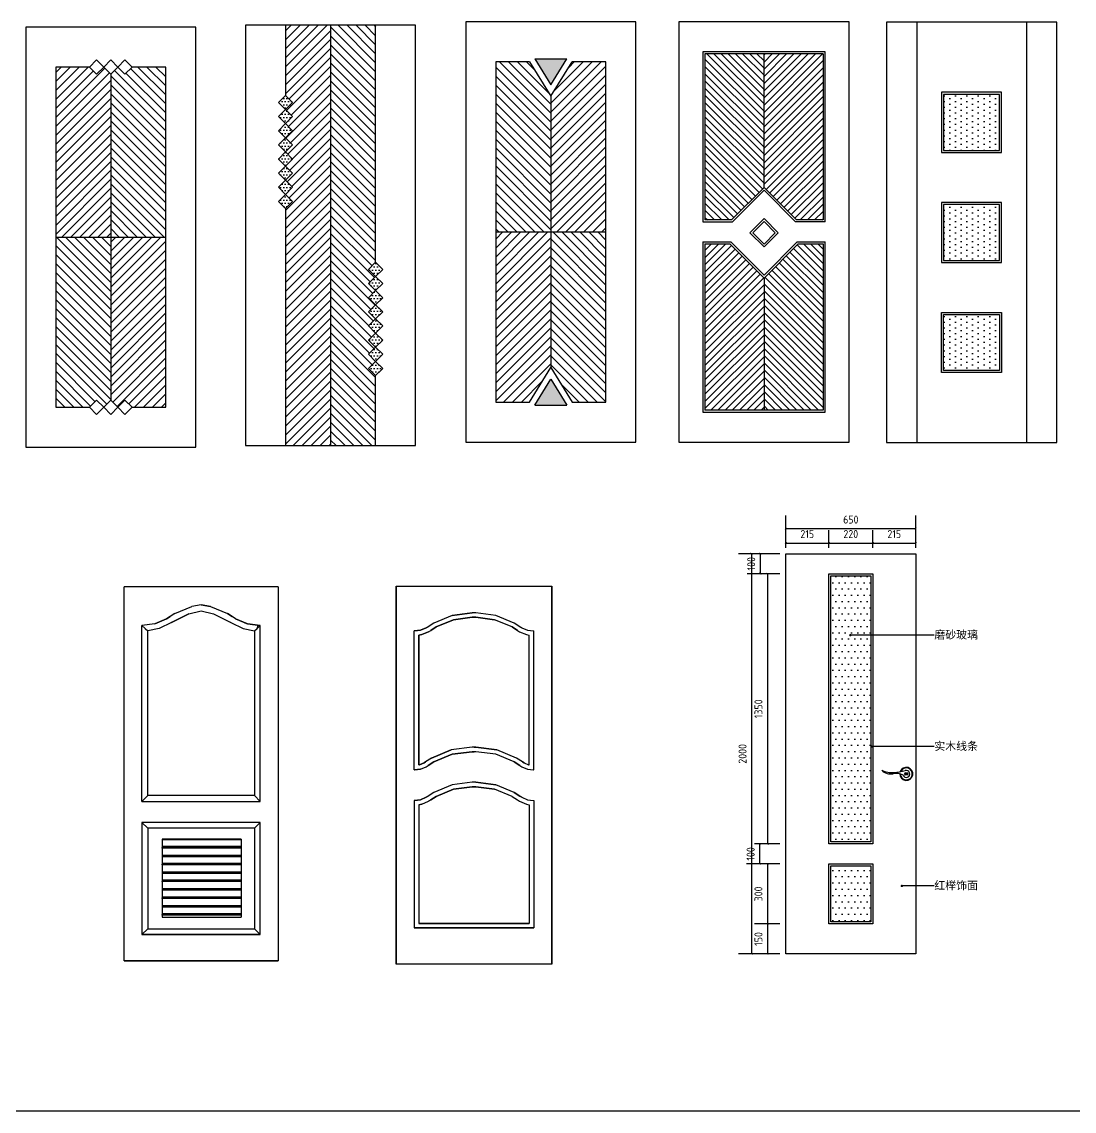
# Model space of a CAD drawing. Extents: x -42728 to 99010, y -18674 to 47645.
# Drawn here: x 12513 to 17772, y -5087 to 356 of the extents above; entities that cross this region are included whole.
import ezdxf

# ---------------------------------------------------------------- set-up
doc = ezdxf.new("R2010")
doc.units = 0
doc.header["$LTSCALE"] = 100
doc.header["$MEASUREMENT"] = 0
doc.layers.get('0').update_dxf_attribs({"linetype": 'CONTINUOUS'})
doc.layers.get('DEFPOINTS').update_dxf_attribs({"linetype": 'CONTINUOUS'})
for name, color, linetype in [('00-ELE', 2, 'CONTINUOUS'), ('2D', 7, 'CONTINUOUS'), ('CUANG', 4, 'CONTINUOUS'), ('DIMIAN', 8, 'CONTINUOUS'), ('JIAJU', 7, 'CONTINUOUS'), ('家具', 223, 'CONTINUOUS'), ('标注', 252, 'CONTINUOUS')]:
    doc.layers.add(name, color=color, linetype=linetype)
doc.styles.get("Standard").update_dxf_attribs({"font": 'ISOCP'})
doc.styles.add('仿宋', font='')
doc.styles.get('仿宋').set_extended_font_data('FangSong_GB2312')
doc.dimstyles.new('20', dxfattribs={"dimtxt": 40, "dimasz": 10, "dimexe": 65, "dimexo": 30, "dimgap": 25, "dimtad": 1, "dimdec": 0, "dimdsep": 46, "dimtxsty": 'Standard', "dimblk1": 'ARCHTICK', "dimblk2": 'ARCHTICK', "dimsah": 1, "dimcen": 0.09, "dimclrd": 256, "dimclre": 256, "dimclrt": 256, "dimadec": 0, "dimazin": 0, "dimtfac": 1, "dimtdec": 0, "dimtofl": 0, "dimtmove": 0, "dimatfit": 3, "dimldrblk": 'ARCHTICK', "dimfxl": 1, "dimtolj": 1, "dimarcsym": 0})
pattern_1 = [(90, (-867389.437, -898639.87), (-28.575, 14.2875), [0, -28.575])]
pattern_2 = [(0, (-864113.544, -898647.1), (7.9375, 15.875), [0, -15.875])]
pattern_3 = [(135, (-863032.43, -898647.1), (-22.4506403, -22.4506403), [])]
pattern_4 = [(0, (-16622.105, 48928.493), (15.625, 31.25), [0, -31.25])]

# ---------------------------------------------------------------- blocks, each defined once
blk = doc.blocks.new('M-11')
at = {"layer": 'DIMIAN'}
h = blk.add_hatch(dxfattribs=at)
h.set_pattern_fill('DOTS,_O', color=256, scale=18, angle=90)
h.set_pattern_definition(pattern_1)
h.paths.add_polyline_path([(563.8, 1740), (283.8, 1740), (283.8, 1460), (563.8, 1460)])
h = blk.add_hatch(dxfattribs=at)
h.set_pattern_fill('DOTS,_O', color=256, scale=18, angle=90)
h.set_pattern_definition(pattern_1)
h.paths.add_polyline_path([(283.8, 1190), (283.8, 910), (563.8, 910), (563.8, 1190)])
h = blk.add_hatch(dxfattribs=at)
h.set_pattern_fill('DOTS,_O', color=256, scale=18, angle=90)
h.set_pattern_definition([(270, (-867389.437, 900739.87), (-28.575, -14.2875), [0, -28.575])])
h.paths.add_polyline_path([(563.8, 640), (283.8, 640), (283.8, 360), (563.8, 360)])
at = {"layer": 'JIAJU'}
for p, q in [((850, 2100), (0, 2100)), ((0, 2100), (0, 0)), ((150, 2100), (150, 0)), ((700, 0), (700, 2100)), ((850, 0), (850, 2100)), ((0, 0), (850, 0))]:
    blk.add_line(p, q, dxfattribs=at)
for points in [[(273.8, 1450), (573.8, 1450), (573.8, 1750), (273.8, 1750)], [(283.8, 1460), (563.8, 1460), (563.8, 1740), (283.8, 1740)], [(273.8, 900), (573.8, 900), (573.8, 1200), (273.8, 1200)], [(283.8, 910), (563.8, 910), (563.8, 1190), (283.8, 1190)], [(273.8, 650), (573.8, 650), (573.8, 350), (273.8, 350)], [(283.8, 640), (563.8, 640), (563.8, 360), (283.8, 360)]]:
    blk.add_lwpolyline(points, close=True, dxfattribs=at)
blk = doc.blocks.new('M-8')
at = {"layer": 'DIMIAN'}
h = blk.add_hatch(dxfattribs=at)
h.set_pattern_fill('ANSI31,_O', color=256, scale=10)
h.set_pattern_definition([(45, (-864113.544, -898647.1), (-22.4506403, 22.4506403), [])])
h.paths.add_polyline_path([(425, 2100), (200, 2100), (200, 1750), (235.4, 1714.6), (200, 1679.3), (235.4, 1643.9), (200, 1608.6), (235.4, 1573.2), (200, 1537.9), (235.4, 1502.5), (200, 1467.2), (235.4, 1431.8), (200, 1396.4), (235.4, 1361.1), (200, 1325.7), (235.4, 1290.4), (200, 1255), (235.4, 1219.7), (200, 1184.3), (200, 0), (425, 0)])
h = blk.add_hatch(dxfattribs=at)
h.set_pattern_fill('ANSI31,_O', color=256, scale=10, angle=90)
h.set_pattern_definition([(135, (-864113.544, -898647.1), (-22.4506403, -22.4506403), [])])
h.paths.add_polyline_path([(425, 0), (650, 0), (650, 350), (614.6, 385.4), (650, 420.7), (614.6, 456.1), (650, 491.4), (614.6, 526.8), (650, 562.1), (614.6, 597.5), (650, 632.8), (614.6, 668.2), (650, 703.6), (614.6, 738.9), (650, 774.3), (614.6, 809.6), (650, 845), (614.6, 880.3), (650, 915.7), (650, 2100), (425, 2100)])
h = blk.add_hatch(dxfattribs=at)
h.set_pattern_fill('DOTS,_O', color=256, scale=10)
h.set_pattern_definition(pattern_2)
h.paths.add_polyline_path([(164.6, 1714.6), (200, 1679.3), (235.4, 1714.6), (200, 1750)])
h.paths.add_polyline_path([(164.6, 1643.9), (200, 1608.6), (235.4, 1643.9), (200, 1679.3)])
h.paths.add_polyline_path([(164.6, 1573.2), (200, 1537.9), (235.4, 1573.2), (200, 1608.6)])
h.paths.add_polyline_path([(164.6, 1502.5), (200, 1467.2), (235.4, 1502.5), (200, 1537.9)])
h.paths.add_polyline_path([(200, 1396.4), (235.4, 1431.8), (200, 1467.2), (164.6, 1431.8)])
h.paths.add_polyline_path([(200, 1396.4), (164.6, 1361.1), (200, 1325.7), (235.4, 1361.1)])
h.paths.add_polyline_path([(200, 1325.7), (164.6, 1290.4), (200, 1255), (235.4, 1290.4)])
h.paths.add_polyline_path([(200, 1255), (164.6, 1219.7), (200, 1184.3), (235.4, 1219.7)])
h = blk.add_hatch(dxfattribs=at)
h.set_pattern_fill('DOTS,_O', color=256, scale=10)
h.set_pattern_definition(pattern_2)
h.paths.add_polyline_path([(650, 915.7), (614.6, 880.3), (650, 845), (685.4, 880.3)])
h.paths.add_polyline_path([(650, 845), (614.6, 809.6), (650, 774.3), (685.4, 809.6)])
h.paths.add_polyline_path([(650, 774.3), (614.6, 738.9), (650, 703.6), (685.4, 738.9)])
h.paths.add_polyline_path([(685.4, 668.2), (650, 703.6), (614.6, 668.2), (650, 632.8)])
h.paths.add_polyline_path([(650, 632.8), (614.6, 597.5), (650, 562.1), (685.4, 597.5)])
h.paths.add_polyline_path([(614.6, 526.8), (650, 491.4), (685.4, 526.8), (650, 562.1)])
h.paths.add_polyline_path([(650, 420.7), (685.4, 456.1), (650, 491.4), (614.6, 456.1)])
h.paths.add_polyline_path([(650, 350), (685.4, 385.4), (650, 420.7), (614.6, 385.4)])
blk.add_line((425, 2100), (425, 0), dxfattribs=at)
for points in [[(200, 1679.3), (235.4, 1714.6), (200, 1750), (164.6, 1714.6)], [(200, 1608.6), (235.4, 1643.9), (200, 1679.3), (164.6, 1643.9)], [(200, 1537.9), (235.4, 1573.2), (200, 1608.6), (164.6, 1573.2)], [(200, 1467.2), (235.4, 1502.5), (200, 1537.9), (164.6, 1502.5)], [(200, 1396.4), (235.4, 1431.8), (200, 1467.2), (164.6, 1431.8)], [(200, 1325.7), (235.4, 1361.1), (200, 1396.4), (164.6, 1361.1)], [(200, 1255), (235.4, 1290.4), (200, 1325.7), (164.6, 1290.4)], [(200, 1184.3), (235.4, 1219.7), (200, 1255), (164.6, 1219.7)], [(650, 845), (685.4, 880.3), (650, 915.7), (614.6, 880.3)], [(650, 774.3), (685.4, 809.6), (650, 845), (614.6, 809.6)], [(650, 703.6), (685.4, 738.9), (650, 774.3), (614.6, 738.9)], [(650, 632.8), (685.4, 668.2), (650, 703.6), (614.6, 668.2)], [(650, 562.1), (685.4, 597.5), (650, 632.8), (614.6, 597.5)], [(650, 491.4), (685.4, 526.8), (650, 562.1), (614.6, 526.8)], [(650, 420.7), (685.4, 456.1), (650, 491.4), (614.6, 456.1)], [(650, 350), (685.4, 385.4), (650, 420.7), (614.6, 385.4)]]:
    blk.add_lwpolyline(points, close=True, dxfattribs=at)
at = {"layer": 'JIAJU'}
for p, q in [((0, 2100), (0, 0)), ((850, 2100), (0, 2100)), ((200, 2100), (200, 1750)), ((650, 915.7), (650, 2100)), ((850, 0), (850, 2100)), ((200, 1184.3), (200, 0)), ((650, 0), (650, 350)), ((0, 0), (850, 0))]:
    blk.add_line(p, q, dxfattribs=at)
blk = doc.blocks.new('M-9')
at = {"layer": 'DIMIAN'}
h = blk.add_hatch(dxfattribs=at)
h.set_pattern_fill('ANSI31,_O', color=256, scale=10)
h.set_pattern_definition([(45, (-865158.016, -898639.87), (-22.4506403, 22.4506403), [])])
h.paths.add_polyline_path([(700, 1900), (531.1, 1900), (425, 1727.9), (425, 1050), (700, 1050)])
h.paths.add_polyline_path([(150, 200), (318.9, 200), (425, 372.1), (425, 1050), (150, 1050)])
h = blk.add_hatch(dxfattribs=at)
h.set_pattern_fill('ANSI31,_O', color=256, scale=10, angle=90)
h.set_pattern_definition([(135, (-865158.016, -898639.87), (-22.4506403, -22.4506403), [])])
h.paths.add_polyline_path([(150, 1050), (425, 1050), (425, 1727.9), (318.9, 1900), (150, 1900)])
h.paths.add_polyline_path([(425, 372.1), (531.1, 200), (700, 200), (700, 1050), (425, 1050)])
at = {"layer": 'JIAJU'}
h = blk.add_hatch(dxfattribs=at)
h.set_pattern_fill('DOTS,_O', color=256, scale=8)
h.set_pattern_definition([(0, (-865158.016, -898639.87), (6.35, 12.7), [0, -12.7])])
h.paths.add_polyline_path([(344.5, 1915.7), (425, 1785), (505.5, 1915.7)])
h.paths.add_polyline_path([(505.5, 184.3), (425, 315), (344.5, 184.3)])
at = {"layer": 'DIMIAN'}
for p, q in [((425, 1727.9), (425, 372.1)), ((150, 1050), (700, 1050))]:
    blk.add_line(p, q, dxfattribs=at)
at = {"layer": 'JIAJU'}
for p, q in [((0, 2100), (0, 0)), ((850, 2100), (0, 2100)), ((850, 0), (850, 2100)), ((344.5, 1915.7), (425, 1785)), ((344.5, 1915.7), (505.5, 1915.7)), ((425, 1785), (505.5, 1915.7)), ((318.9, 1900), (150, 1900)), ((150, 1900), (150, 200)), ((318.9, 1900), (425, 1727.9)), ((425, 1727.9), (531.1, 1900)), ((700, 1900), (531.1, 1900)), ((700, 200), (700, 1900)), ((318.9, 200), (425, 372.1)), ((425, 372.1), (531.1, 200)), ((344.5, 184.3), (425, 315)), ((425, 315), (505.5, 184.3)), ((150, 200), (318.9, 200)), ((344.5, 184.3), (505.5, 184.3)), ((531.1, 200), (700, 200)), ((0, 0), (850, 0))]:
    blk.add_line(p, q, dxfattribs=at)
blk = doc.blocks.new('M-7')
at = {"layer": 'DIMIAN'}
h = blk.add_hatch(dxfattribs=at)
h.set_pattern_fill('ANSI31,_O', color=256, scale=10)
h.set_pattern_definition([(45, (-863032.43, -898647.1), (-22.4506403, 22.4506403), [])])
h.paths.add_polyline_path([(150, 1050), (425, 1050), (425, 1864.6), (389.6, 1900), (354.3, 1864.6), (318.9, 1900), (150, 1900)])
h.paths.add_polyline_path([(700, 1050), (425, 1050), (425, 235.4), (460.4, 200), (495.7, 235.4), (531.1, 200), (700, 200)])
h = blk.add_hatch(dxfattribs=at)
h.set_pattern_fill('ANSI31,_O', color=256, scale=10, angle=90)
h.set_pattern_definition(pattern_3)
h.paths.add_polyline_path([(425, 1050), (700, 1050), (700, 1900), (531.1, 1900), (495.7, 1864.6), (460.4, 1900), (425, 1864.6)])
h = blk.add_hatch(dxfattribs=at)
h.set_pattern_fill('ANSI31,_O', color=256, scale=10, angle=90)
h.set_pattern_definition(pattern_3)
h.paths.add_polyline_path([(425, 1050), (150, 1050), (150, 200), (318.9, 200), (354.3, 235.4), (389.6, 200), (425, 235.4)])
for p, q in [((425, 1864.6), (425, 235.4)), ((150, 1050), (700, 1050))]:
    blk.add_line(p, q, dxfattribs=at)
at = {"layer": 'JIAJU'}
for p, q in [((0, 2100), (0, 0)), ((850, 2100), (0, 2100)), ((850, 0), (850, 2100)), ((150, 1900), (150, 200)), ((318.9, 1900), (150, 1900)), ((700, 1900), (531.1, 1900)), ((700, 200), (700, 1900)), ((150, 200), (318.9, 200)), ((531.1, 200), (700, 200)), ((0, 0), (850, 0))]:
    blk.add_line(p, q, dxfattribs=at)
for points in [[(354.3, 1864.6), (389.6, 1900), (354.3, 1935.4), (318.9, 1900)], [(425, 1864.6), (460.4, 1900), (425, 1935.4), (389.6, 1900)], [(495.7, 1864.6), (531.1, 1900), (495.7, 1935.4), (460.4, 1900)], [(354.3, 164.6), (389.6, 200), (354.3, 235.4), (318.9, 200)], [(425, 164.6), (460.4, 200), (425, 235.4), (389.6, 200)], [(495.7, 164.6), (531.1, 200), (495.7, 235.4), (460.4, 200)]]:
    blk.add_lwpolyline(points, close=True, dxfattribs=at)
blk = doc.blocks.new('M-10')
at = {"layer": 'DIMIAN'}
h = blk.add_hatch(dxfattribs=at)
h.set_pattern_fill('ANSI31,_O', color=256, scale=8, angle=90)
h.set_pattern_definition([(135, (-866265.077, -898639.87), (-17.96051224, -17.96051224), [])])
h.paths.add_polyline_path([(130, 1110), (262.7, 1110), (425, 1272.3), (425, 1940), (130, 1940)])
h.paths.add_polyline_path([(425, 819.8), (425, 160), (720, 160), (720, 990), (595.2, 990)])
h = blk.add_hatch(dxfattribs=at)
h.set_pattern_fill('ANSI31,_O', color=256, scale=8)
h.set_pattern_definition([(45, (-866265.077, -898639.87), (-17.96051224, 17.96051224), [])])
h.paths.add_polyline_path([(425, 1272.3), (587.3, 1110), (720, 1110), (720, 1940), (425, 1940)])
h.paths.add_polyline_path([(130, 160), (425, 160), (425, 819.8), (254.8, 990), (130, 990)])
at = {"layer": 'CUANG'}
for p, q in [((720, 1940), (130, 1940)), ((130, 1940), (130, 1110)), ((720, 1940), (720, 1110)), ((425, 1272.3), (262.7, 1110)), ((587.3, 1110), (425, 1272.3)), ((262.7, 1110), (130, 1110)), ((720, 1110), (587.3, 1110)), ((130, 990), (130, 160))]:
    blk.add_line(p, q, dxfattribs=at)
for points in [[(481.6, 1046.1), (425, 1102.6), (368.4, 1046.1)], [(368.4, 1046.1), (425, 989.5), (481.6, 1046.1)], [(130, 990), (254.8, 990), (425, 819.8), (595.2, 990), (720, 990), (720, 160), (130, 160)]]:
    blk.add_lwpolyline(points, dxfattribs=at)
at = {"layer": 'DIMIAN'}
for p, q in [((425, 1272.3), (425, 1940)), ((425, 819.8), (425, 160))]:
    blk.add_line(p, q, dxfattribs=at)
at = {"layer": 'JIAJU'}
for p, q in [((850, 2100), (0, 2100)), ((0, 2100), (0, 0)), ((850, 0), (850, 2100)), ((120, 1950), (120, 1100)), ((730, 1950), (120, 1950)), ((730, 1100), (730, 1950)), ((425, 1258.2), (266.8, 1100)), ((583.2, 1100), (425, 1258.2)), ((120, 1100), (266.8, 1100)), ((730, 1100), (583.2, 1100)), ((120, 1000), (120, 150)), ((120, 1000), (258.9, 1000)), ((591.1, 1000), (730, 1000)), ((730, 150), (730, 1000)), ((120, 150), (730, 150)), ((0, 0), (850, 0))]:
    blk.add_line(p, q, dxfattribs=at)
for points in [[(495.7, 1046.1), (425, 1116.8), (354.3, 1046.1)], [(354.3, 1046.1), (425, 975.3), (495.7, 1046.1)], [(258.9, 1000), (425, 833.9), (591.1, 1000)]]:
    blk.add_lwpolyline(points, dxfattribs=at)
blk = doc.blocks.new('A$C5E73020F')
at = {"layer": 'DIMIAN'}
for name, p in [('M-10', (9894.3, 26.1)), ('M-11', (10932.2, 23.6)), ('M-7', (6630.3, 0)), ('M-8', (7728.7, 8.6))]:
    blk.add_blockref(name, p, dxfattribs=at)
at = {"layer": 'JIAJU'}
blk.add_blockref('M-9', (8829.3, 26), dxfattribs=at)
blk = doc.blocks.new('A$C02D24374')
at = {"layer": '2D'}
for p, q in [((0, 0), (0, 20.984)), ((0, 20.984), (0, 0)), ((0, 20.984), (8.638, 20.984)), ((0, 20.984), (8.638, 20.984)), ((8.638, 20.984), (8.638, 0)), ((8.638, 0), (8.638, 20.984)), ((3.111, 19.371), (2.083, 18.944)), ((3.111, 19.371), (2.083, 18.944)), ((4.218, 19.517), (3.111, 19.371)), ((3.111, 19.371), (4.218, 19.517)), ((4.319, 19.514), (4.218, 19.517)), ((4.319, 19.514), (4.218, 19.517)), ((4.416, 19.517), (4.319, 19.514)), ((4.416, 19.517), (4.319, 19.514)), ((5.524, 19.371), (4.416, 19.517)), ((5.524, 19.371), (4.416, 19.517)), ((6.554, 18.944), (5.524, 19.371)), ((6.554, 18.944), (5.524, 19.371)), ((2.083, 18.944), (1.766, 18.742)), ((2.083, 18.944), (1.766, 18.742)), ((3.178, 19.127), (2.208, 18.727)), ((2.208, 18.727), (3.178, 19.127)), ((4.218, 19.264), (3.178, 19.127)), ((3.178, 19.127), (4.218, 19.264)), ((4.319, 19.264), (4.218, 19.264)), ((4.218, 19.264), (4.319, 19.264)), ((4.416, 19.264), (4.319, 19.264)), ((4.319, 19.264), (4.416, 19.264)), ((5.46, 19.127), (4.416, 19.264)), ((4.416, 19.264), (5.46, 19.127)), ((6.429, 18.727), (5.46, 19.127)), ((6.429, 18.727), (5.46, 19.127)), ((6.869, 18.742), (6.554, 18.944)), ((6.869, 18.742), (6.554, 18.944)), ((1, 10.788), (1, 18.504)), ((1, 10.788), (1, 18.504)), ((1, 18.504), (1.007, 18.504)), ((1.007, 18.504), (1, 18.504)), ((1.007, 18.504), (1, 18.504)), ((1.007, 18.504), (1.351, 18.55)), ((1.351, 18.55), (1.007, 18.504)), ((1.415, 18.306), (1.254, 18.273)), ((1.254, 18.273), (1.415, 18.306)), ((1.254, 11.068), (1.254, 18.273)), ((1.254, 18.273), (1.254, 11.068)), ((1.351, 18.55), (1.668, 18.681)), ((1.668, 18.681), (1.351, 18.55)), ((1.415, 18.306), (1.796, 18.462)), ((1.796, 18.462), (1.415, 18.306)), ((1.668, 18.681), (1.766, 18.742)), ((1.766, 18.742), (1.668, 18.681)), ((1.796, 18.462), (1.912, 18.538)), ((1.796, 18.462), (1.912, 18.538)), ((2.208, 18.727), (1.912, 18.538)), ((1.912, 18.538), (2.208, 18.727)), ((6.725, 18.538), (6.429, 18.727)), ((6.429, 18.727), (6.725, 18.538)), ((6.725, 18.538), (6.841, 18.462)), ((6.725, 18.538), (6.841, 18.462)), ((6.841, 18.462), (7.222, 18.306)), ((6.841, 18.462), (7.222, 18.306)), ((6.869, 18.742), (6.966, 18.681)), ((6.966, 18.681), (6.869, 18.742)), ((6.966, 18.681), (7.286, 18.55)), ((6.966, 18.681), (7.286, 18.55)), ((7.222, 18.306), (7.381, 18.273)), ((7.222, 18.306), (7.381, 18.273)), ((7.286, 18.55), (7.628, 18.504)), ((7.286, 18.55), (7.628, 18.504)), ((7.381, 11.068), (7.381, 18.273)), ((7.381, 11.068), (7.381, 18.273)), ((7.628, 18.504), (7.634, 18.504)), ((7.628, 18.504), (7.634, 18.504)), ((7.634, 10.788), (7.634, 18.504)), ((7.634, 10.788), (7.634, 18.504)), ((3.047, 11.898), (1.955, 11.447)), ((1.955, 11.447), (3.047, 11.898)), ((3.111, 11.657), (2.083, 11.23)), ((2.083, 11.23), (3.111, 11.657)), ((4.218, 12.054), (3.047, 11.898)), ((4.218, 12.054), (3.047, 11.898)), ((4.218, 11.8), (3.111, 11.657)), ((3.111, 11.657), (4.218, 11.8)), ((4.319, 12.054), (4.218, 12.054)), ((4.319, 12.054), (4.218, 12.054)), ((4.319, 11.8), (4.218, 11.8)), ((4.218, 11.8), (4.319, 11.8)), ((4.416, 12.054), (4.319, 12.054)), ((4.319, 12.054), (4.416, 12.054)), ((4.416, 11.8), (4.319, 11.8)), ((4.416, 11.8), (4.319, 11.8)), ((5.588, 11.898), (4.416, 12.054)), ((4.416, 12.054), (5.588, 11.898)), ((5.524, 11.657), (4.416, 11.8)), ((5.524, 11.657), (4.416, 11.8)), ((6.554, 11.23), (5.524, 11.657)), ((6.554, 11.23), (5.524, 11.657)), ((6.68, 11.447), (5.588, 11.898)), ((6.68, 11.447), (5.588, 11.898)), ((1.254, 11.068), (1.284, 11.078)), ((1.284, 11.078), (1.254, 11.068)), ((1.284, 11.078), (1.543, 11.184)), ((1.543, 11.184), (1.284, 11.078)), ((1.351, 10.834), (1.668, 10.968)), ((1.351, 10.834), (1.668, 10.968)), ((1.543, 11.184), (1.623, 11.236)), ((1.623, 11.236), (1.543, 11.184)), ((1.955, 11.447), (1.623, 11.236)), ((1.955, 11.447), (1.623, 11.236)), ((1.668, 10.968), (1.766, 11.029)), ((1.668, 10.968), (1.766, 11.029)), ((2.083, 11.23), (1.766, 11.029)), ((1.766, 11.029), (2.083, 11.23)), ((6.869, 11.029), (6.554, 11.23)), ((6.554, 11.23), (6.869, 11.029)), ((7.015, 11.236), (6.68, 11.447)), ((7.015, 11.236), (6.68, 11.447)), ((6.869, 11.029), (6.966, 10.968)), ((6.869, 11.029), (6.966, 10.968)), ((6.966, 10.968), (7.286, 10.834)), ((6.966, 10.968), (7.286, 10.834)), ((7.015, 11.236), (7.094, 11.184)), ((7.094, 11.184), (7.015, 11.236)), ((7.094, 11.184), (7.351, 11.078)), ((7.094, 11.184), (7.351, 11.078)), ((7.351, 11.078), (7.381, 11.068)), ((7.381, 11.068), (7.351, 11.078)), ((1, 10.788), (1.007, 10.788)), ((1.007, 10.788), (1, 10.788)), ((1, 10.788), (1.007, 10.788)), ((1.007, 10.788), (1.351, 10.834)), ((1.351, 10.834), (1.007, 10.788)), ((7.286, 10.834), (7.628, 10.788)), ((7.286, 10.834), (7.628, 10.788)), ((7.628, 10.788), (7.634, 10.788)), ((7.628, 10.788), (7.634, 10.788)), ((3.111, 9.958), (2.083, 9.534)), ((3.111, 9.958), (2.083, 9.534)), ((3.178, 9.717), (2.208, 9.315)), ((2.208, 9.315), (3.178, 9.717)), ((4.218, 10.105), (3.111, 9.958)), ((4.218, 10.105), (3.111, 9.958)), ((4.218, 9.855), (3.178, 9.717)), ((3.178, 9.717), (4.218, 9.855)), ((4.319, 10.105), (4.218, 10.105)), ((4.319, 10.105), (4.218, 10.105)), ((4.319, 9.851), (4.218, 9.855)), ((4.218, 9.855), (4.319, 9.851)), ((4.416, 10.105), (4.319, 10.105)), ((4.416, 10.105), (4.319, 10.105)), ((4.416, 9.855), (4.319, 9.851)), ((4.319, 9.851), (4.416, 9.855)), ((5.524, 9.958), (4.416, 10.105)), ((4.416, 10.105), (5.524, 9.958)), ((5.46, 9.717), (4.416, 9.855)), ((4.416, 9.855), (5.46, 9.717)), ((6.429, 9.315), (5.46, 9.717)), ((6.429, 9.315), (5.46, 9.717)), ((6.554, 9.534), (5.524, 9.958)), ((6.554, 9.534), (5.524, 9.958)), ((1, 9.092), (1, 2.016)), ((1, 9.092), (1, 2.016)), ((1, 9.092), (1.007, 9.092)), ((1.007, 9.092), (1, 9.092)), ((1.007, 9.092), (1, 9.092)), ((1.007, 9.092), (1.351, 9.138)), ((1.351, 9.138), (1.007, 9.092)), ((1.351, 9.138), (1.668, 9.269)), ((1.668, 9.269), (1.351, 9.138)), ((1.668, 9.269), (1.766, 9.333)), ((1.766, 9.333), (1.668, 9.269)), ((2.083, 9.534), (1.766, 9.333)), ((2.083, 9.534), (1.766, 9.333)), ((1.796, 9.052), (1.912, 9.126)), ((1.912, 9.126), (1.796, 9.052)), ((2.208, 9.315), (1.912, 9.126)), ((1.912, 9.126), (2.208, 9.315)), ((6.429, 9.315), (6.725, 9.126)), ((6.429, 9.315), (6.725, 9.126)), ((6.554, 9.534), (6.869, 9.333)), ((6.869, 9.333), (6.554, 9.534)), ((6.725, 9.126), (6.841, 9.052)), ((6.725, 9.126), (6.841, 9.052)), ((6.869, 9.333), (6.966, 9.269)), ((6.966, 9.269), (6.869, 9.333)), ((6.966, 9.269), (7.286, 9.138)), ((6.966, 9.269), (7.286, 9.138)), ((7.286, 9.138), (7.628, 9.092)), ((7.286, 9.138), (7.628, 9.092)), ((7.628, 9.092), (7.634, 9.092)), ((7.628, 9.092), (7.634, 9.092)), ((7.634, 9.092), (7.634, 2.016)), ((7.634, 9.092), (7.634, 2.016)), ((1.415, 8.894), (1.254, 8.86)), ((1.254, 8.86), (1.415, 8.894)), ((1.254, 8.86), (1.254, 2.269)), ((1.254, 8.86), (1.254, 2.269)), ((1.415, 8.894), (1.796, 9.052)), ((1.415, 8.894), (1.796, 9.052)), ((6.841, 9.052), (7.222, 8.894)), ((6.841, 9.052), (7.222, 8.894)), ((7.222, 8.894), (7.381, 8.86)), ((7.222, 8.894), (7.381, 8.86)), ((7.381, 8.86), (7.381, 2.269)), ((7.381, 8.86), (7.381, 2.269)), ((1, 2.016), (7.634, 2.016)), ((7.634, 2.016), (1, 2.016)), ((1.254, 2.269), (7.381, 2.269)), ((7.381, 2.269), (1.254, 2.269)), ((8.638, 0), (0, 0)), ((8.638, 0), (0, 0))]:
    blk.add_line(p, q, dxfattribs=at)
blk = doc.blocks.new('A$C011A32F5')
at = {"layer": '2D'}
for p, q in [((0, 0), (0, 18.886)), ((0, 0), (0, 18.886)), ((7.774, 18.886), (0, 18.886)), ((7.774, 18.886), (0, 18.886)), ((7.774, 18.886), (7.774, 0)), ((7.774, 18.886), (7.774, 0)), ((2.562, 17.534), (3.413, 17.885)), ((3.257, 17.525), (3.886, 17.666)), ((3.886, 17.98), (3.413, 17.885)), ((3.886, 17.98), (3.413, 17.885)), ((3.886, 17.98), (4.358, 17.885)), ((4.358, 17.885), (3.886, 17.98)), ((3.886, 17.666), (4.514, 17.525)), ((4.358, 17.885), (5.209, 17.534)), ((2.144, 17.269), (1.543, 17.022)), ((1.543, 17.022), (2.144, 17.269)), ((2.144, 17.269), (1.681, 17.062)), ((2.385, 17.086), (1.772, 16.784)), ((2.318, 17.379), (2.144, 17.269)), ((2.144, 17.269), (2.318, 17.379)), ((2.562, 17.534), (2.318, 17.379)), ((2.562, 17.534), (2.318, 17.379)), ((2.385, 17.086), (2.416, 17.104)), ((2.413, 17.101), (2.385, 17.086)), ((2.416, 17.104), (2.41, 17.101)), ((2.41, 17.101), (2.416, 17.104)), ((2.416, 17.104), (3.257, 17.525)), ((2.416, 17.104), (2.419, 17.107)), ((3.257, 17.525), (2.422, 17.104)), ((4.514, 17.525), (5.356, 17.104)), ((4.514, 17.525), (5.353, 17.104)), ((5.456, 17.379), (5.209, 17.534)), ((5.209, 17.534), (5.456, 17.379)), ((5.356, 17.104), (5.386, 17.086)), ((5.386, 17.086), (5.359, 17.101)), ((5.386, 17.086), (5.999, 16.784)), ((5.627, 17.269), (5.456, 17.379)), ((5.627, 17.269), (6.228, 17.022)), ((6.228, 17.022), (5.627, 17.269)), ((6.091, 17.062), (6.228, 17.022)), ((1.543, 17.022), (0.9, 16.937)), ((0.9, 8.052), (0.9, 16.937)), ((0.9, 8.052), (0.9, 16.937)), ((0.9, 16.937), (1.064, 16.784)), ((1.064, 16.784), (1.193, 16.665)), ((1.772, 16.784), (1.193, 16.665)), ((1.193, 8.342), (1.193, 16.665)), ((5.999, 16.784), (6.579, 16.665)), ((6.228, 17.022), (6.872, 16.937)), ((6.872, 16.937), (6.228, 17.022)), ((6.579, 16.665), (6.707, 16.784)), ((6.579, 16.665), (6.579, 8.342)), ((6.707, 16.784), (6.756, 16.94)), ((6.707, 16.784), (6.872, 16.937)), ((6.756, 16.94), (6.872, 16.937)), ((6.872, 8.052), (6.872, 16.937)), ((6.872, 8.052), (6.872, 16.937)), ((1.193, 8.342), (0.9, 8.052)), ((6.579, 8.342), (1.193, 8.342)), ((6.579, 8.342), (6.872, 8.052)), ((0.9, 8.052), (6.872, 8.052)), ((0.9, 8.052), (6.872, 8.052)), ((0.9, 6.991), (0.9, 1.33)), ((0.9, 6.991), (0.9, 1.33)), ((6.872, 6.991), (0.9, 6.991)), ((6.872, 6.991), (0.9, 6.991)), ((1.193, 6.698), (0.9, 6.991)), ((1.193, 6.698), (1.193, 1.623)), ((6.582, 6.698), (1.193, 6.698)), ((6.582, 6.698), (6.872, 6.991)), ((6.582, 6.698), (6.582, 1.623)), ((6.872, 1.33), (6.872, 6.991)), ((6.872, 1.33), (6.872, 6.991)), ((1.918, 6.149), (1.918, 2.214)), ((1.918, 6.149), (1.918, 2.214)), ((5.899, 6.149), (1.918, 6.149)), ((5.899, 6.149), (1.918, 6.149)), ((1.918, 6.124), (5.899, 6.124)), ((5.899, 6.149), (5.899, 2.214)), ((5.899, 6.149), (5.899, 2.214)), ((5.899, 5.768), (1.918, 5.768)), ((1.918, 5.725), (5.899, 5.725)), ((1.918, 5.7), (1.918, 5.725)), ((5.899, 5.7), (1.918, 5.7)), ((1.918, 5.344), (5.899, 5.344)), ((5.899, 5.301), (1.918, 5.301)), ((1.918, 5.277), (5.899, 5.277)), ((5.899, 5.277), (5.899, 5.301)), ((5.899, 4.92), (1.918, 4.92)), ((1.918, 4.877), (5.899, 4.877)), ((1.918, 4.853), (1.918, 4.877)), ((5.899, 4.853), (1.918, 4.853)), ((1.918, 4.496), (5.899, 4.496)), ((5.899, 4.453), (1.918, 4.453)), ((1.918, 4.429), (5.899, 4.429)), ((5.899, 4.429), (5.899, 4.453)), ((5.899, 4.072), (1.918, 4.072)), ((1.918, 4.032), (5.899, 4.032)), ((1.918, 4.005), (1.918, 4.032)), ((5.899, 4.005), (1.918, 4.005)), ((1.918, 3.648), (5.899, 3.648)), ((5.899, 3.608), (1.918, 3.608)), ((1.918, 3.581), (5.899, 3.581)), ((5.899, 3.581), (5.899, 3.608)), ((5.899, 3.224), (1.918, 3.224)), ((1.918, 3.184), (5.899, 3.184)), ((1.918, 3.16), (1.918, 3.184)), ((5.899, 3.16), (1.918, 3.16)), ((1.918, 2.8), (5.899, 2.8)), ((5.899, 2.76), (1.918, 2.76)), ((5.899, 2.736), (5.899, 2.76)), ((1.918, 2.736), (5.899, 2.736)), ((5.899, 2.376), (1.918, 2.376)), ((1.918, 2.336), (5.899, 2.336)), ((1.918, 2.312), (1.918, 2.336)), ((5.899, 2.312), (1.918, 2.312)), ((1.918, 2.214), (5.899, 2.214)), ((1.918, 2.214), (5.899, 2.214)), ((1.193, 1.623), (0.9, 1.33)), ((6.872, 1.33), (0.9, 1.33)), ((0.9, 1.33), (6.872, 1.33)), ((1.193, 1.623), (6.582, 1.623)), ((6.582, 1.623), (6.872, 1.33)), ((7.774, 0), (0, 0)), ((0, 0), (7.774, 0))]:
    blk.add_line(p, q, dxfattribs=at)
blk = doc.blocks.new('A$C1E893964')
at = {"layer": '00-ELE'}
for name, p, xscale, yscale, zscale in [('A$C011A32F5', (6710, 209.6), 99, 99, 99), ('A$C02D24374', (8069.6, 193), 90, 90, 90)]:
    blk.add_blockref(name, p, dxfattribs=dict(at, xscale=xscale, yscale=yscale, zscale=zscale))
blk = doc.blocks.new('_ARCHTICK')
at = {"color": 0, "linetype": 'ByBlock', "const_width": 0.15}
blk.add_lwpolyline([(-0.5, -0.5), (0.5, 0.5)], dxfattribs=at)
blk = doc.blocks.new('*D1688')
at = {"layer": 'DEFPOINTS', "color": 0, "transparency": 16777216}
for p in [(66894.9, 14366.7), (66244.9, 14241.1), (66894.9, 14241.1)]:
    blk.add_point(p, dxfattribs=at)
at = {"layer": '标注', "lineweight": -2, "transparency": 16777216}
for p, q in [((66244.9, 14271.1), (66244.9, 14431.7)), ((66894.9, 14271.1), (66894.9, 14431.7)), ((66244.9, 14366.7), (66894.9, 14366.7))]:
    blk.add_line(p, q, dxfattribs=at)
at = {"layer": '标注', "lineweight": -2, "transparency": 16777216, "xscale": 10, "yscale": 10, "zscale": 10, "rotation": 180}
blk.add_blockref('_ARCHTICK', (66244.9, 14366.7), dxfattribs=at)
at = {"layer": '标注', "lineweight": -2, "transparency": 16777216, "xscale": 10, "yscale": 10, "zscale": 10}
blk.add_blockref('_ARCHTICK', (66894.9, 14366.7), dxfattribs=at)
at = {"layer": '标注', "transparency": 16777216, "insert": (66569.9, 14411.7), "char_height": 40, "attachment_point": 5}
blk.add_mtext('\\A1;650', dxfattribs=at)
blk = doc.blocks.new('*D1779')
at = {"linetype": 'ByBlock', "transparency": 16777216}
for p, q in [((105.4, 659), (105.4, 559)), ((205.8, 559), (40.4, 559))]:
    blk.add_line(p, q, dxfattribs=at)
at = {"layer": 'DEFPOINTS', "color": 0, "linetype": 'ByBlock', "transparency": 16777216}
for p in [(235.8, 659), (105.4, 559), (235.8, 559)]:
    blk.add_point(p, dxfattribs=at)
at = {"linetype": 'ByBlock', "transparency": 16777216, "xscale": 10, "yscale": 10, "zscale": 10}
for p, rotation in [((105.4, 659), 90), ((105.4, 559), 270)]:
    blk.add_blockref('_ARCHTICK', p, dxfattribs=dict(at, rotation=rotation))
at = {"linetype": 'ByBlock', "transparency": 16777216, "insert": (60.4, 609), "char_height": 40, "attachment_point": 5, "rotation": 90}
blk.add_mtext('\\A1;100', dxfattribs=at)
blk = doc.blocks.new('*D1686')
at = {"layer": 'DEFPOINTS', "color": 0, "transparency": 16777216}
for p in [(66244.9, 14241.1), (66074, 12241.1), (66244.9, 12241.1)]:
    blk.add_point(p, dxfattribs=at)
at = {"layer": '标注', "lineweight": -2, "transparency": 16777216}
for p, q in [((66214.9, 14241.1), (66009, 14241.1)), ((66074, 14241.1), (66074, 12241.1)), ((66214.9, 12241.1), (66009, 12241.1))]:
    blk.add_line(p, q, dxfattribs=at)
at = {"layer": '标注', "lineweight": -2, "transparency": 16777216, "xscale": 10, "yscale": 10, "zscale": 10}
for p, rotation in [((66074, 14241.1), 90), ((66074, 12241.1), 270)]:
    blk.add_blockref('_ARCHTICK', p, dxfattribs=dict(at, rotation=rotation))
at = {"layer": '标注', "transparency": 16777216, "insert": (66029, 13241.1), "char_height": 40, "attachment_point": 5, "rotation": 90}
blk.add_mtext('\\A1;2000', dxfattribs=at)
blk = doc.blocks.new('*D1780')
at = {"linetype": 'ByBlock', "transparency": 16777216}
for p, q in [((144.4, 559), (144.4, 259)), ((205.8, 259), (79.4, 259))]:
    blk.add_line(p, q, dxfattribs=at)
at = {"layer": 'DEFPOINTS', "color": 0, "linetype": 'ByBlock', "transparency": 16777216}
for p in [(235.8, 559), (144.4, 259), (235.8, 259)]:
    blk.add_point(p, dxfattribs=at)
at = {"linetype": 'ByBlock', "transparency": 16777216, "xscale": 10, "yscale": 10, "zscale": 10}
for p, rotation in [((144.4, 559), 90), ((144.4, 259), 270)]:
    blk.add_blockref('_ARCHTICK', p, dxfattribs=dict(at, rotation=rotation))
at = {"linetype": 'ByBlock', "transparency": 16777216, "insert": (99.4, 409), "char_height": 40, "attachment_point": 5, "rotation": 90}
blk.add_mtext('\\A1;300', dxfattribs=at)
blk = doc.blocks.new('*D1781')
at = {"linetype": 'ByBlock', "transparency": 16777216}
for p, q in [((144.4, 259), (144.4, 109)), ((205.8, 109), (79.4, 109))]:
    blk.add_line(p, q, dxfattribs=at)
at = {"layer": 'DEFPOINTS', "color": 0, "linetype": 'ByBlock', "transparency": 16777216}
for p in [(235.8, 259), (144.4, 109), (235.8, 109)]:
    blk.add_point(p, dxfattribs=at)
at = {"linetype": 'ByBlock', "transparency": 16777216, "xscale": 10, "yscale": 10, "zscale": 10}
for p, rotation in [((144.4, 259), 90), ((144.4, 109), 270)]:
    blk.add_blockref('_ARCHTICK', p, dxfattribs=dict(at, rotation=rotation))
at = {"linetype": 'ByBlock', "transparency": 16777216, "insert": (99.4, 184), "char_height": 40, "attachment_point": 5, "rotation": 90}
blk.add_mtext('\\A1;150', dxfattribs=at)
blk = doc.blocks.new('*D1782')
at = {"linetype": 'ByBlock', "transparency": 16777216}
for p, q in [((144.4, 2009), (144.4, 659)), ((205.8, 659), (79.4, 659))]:
    blk.add_line(p, q, dxfattribs=at)
at = {"layer": 'DEFPOINTS', "color": 0, "linetype": 'ByBlock', "transparency": 16777216}
for p in [(235.8, 2009), (144.4, 659), (235.8, 659)]:
    blk.add_point(p, dxfattribs=at)
at = {"linetype": 'ByBlock', "transparency": 16777216, "xscale": 10, "yscale": 10, "zscale": 10}
for p, rotation in [((144.4, 2009), 90), ((144.4, 659), 270)]:
    blk.add_blockref('_ARCHTICK', p, dxfattribs=dict(at, rotation=rotation))
at = {"linetype": 'ByBlock', "transparency": 16777216, "insert": (99.4, 1334), "char_height": 40, "attachment_point": 5, "rotation": 90}
blk.add_mtext('\\A1;1350', dxfattribs=at)
blk = doc.blocks.new('*D1783')
at = {"linetype": 'ByBlock', "transparency": 16777216}
for p, q in [((885.8, 2139), (885.8, 2227.2)), ((670.8, 2162.2), (885.8, 2162.2))]:
    blk.add_line(p, q, dxfattribs=at)
at = {"layer": 'DEFPOINTS', "color": 0, "linetype": 'ByBlock', "transparency": 16777216}
for p in [(885.8, 2162.2), (670.8, 2109), (885.8, 2109)]:
    blk.add_point(p, dxfattribs=at)
at = {"linetype": 'ByBlock', "transparency": 16777216, "xscale": 10, "yscale": 10, "zscale": 10, "rotation": 180}
blk.add_blockref('_ARCHTICK', (670.8, 2162.2), dxfattribs=at)
at = {"linetype": 'ByBlock', "transparency": 16777216, "xscale": 10, "yscale": 10, "zscale": 10}
blk.add_blockref('_ARCHTICK', (885.8, 2162.2), dxfattribs=at)
at = {"linetype": 'ByBlock', "transparency": 16777216, "insert": (778.3, 2207.2), "char_height": 40, "attachment_point": 5}
blk.add_mtext('\\A1;215', dxfattribs=at)
blk = doc.blocks.new('*D1784')
at = {"linetype": 'ByBlock', "transparency": 16777216}
for p, q in [((670.8, 2139), (670.8, 2227.2)), ((450.8, 2162.2), (670.8, 2162.2))]:
    blk.add_line(p, q, dxfattribs=at)
at = {"layer": 'DEFPOINTS', "color": 0, "linetype": 'ByBlock', "transparency": 16777216}
for p in [(670.8, 2162.2), (450.8, 2109), (670.8, 2109)]:
    blk.add_point(p, dxfattribs=at)
at = {"linetype": 'ByBlock', "transparency": 16777216, "xscale": 10, "yscale": 10, "zscale": 10, "rotation": 180}
blk.add_blockref('_ARCHTICK', (450.8, 2162.2), dxfattribs=at)
at = {"linetype": 'ByBlock', "transparency": 16777216, "xscale": 10, "yscale": 10, "zscale": 10}
blk.add_blockref('_ARCHTICK', (670.8, 2162.2), dxfattribs=at)
at = {"linetype": 'ByBlock', "transparency": 16777216, "insert": (560.8, 2207.2), "char_height": 40, "attachment_point": 5}
blk.add_mtext('\\A1;220', dxfattribs=at)
blk = doc.blocks.new('*D1689')
at = {"layer": 'DEFPOINTS', "color": 0, "transparency": 16777216}
for p in [(66244.9, 14241.1), (66117.2, 14141.1), (66244.9, 14141.1)]:
    blk.add_point(p, dxfattribs=at)
at = {"layer": '标注', "lineweight": -2, "transparency": 16777216}
for p, q in [((66214.9, 14241.1), (66052.2, 14241.1)), ((66117.2, 14241.1), (66117.2, 14141.1)), ((66214.9, 14141.1), (66052.2, 14141.1))]:
    blk.add_line(p, q, dxfattribs=at)
at = {"layer": '标注', "lineweight": -2, "transparency": 16777216, "xscale": 10, "yscale": 10, "zscale": 10}
for p, rotation in [((66117.2, 14241.1), 90), ((66117.2, 14141.1), 270)]:
    blk.add_blockref('_ARCHTICK', p, dxfattribs=dict(at, rotation=rotation))
at = {"layer": '标注', "transparency": 16777216, "insert": (66072.2, 14191.1), "char_height": 40, "attachment_point": 5, "rotation": 90}
blk.add_mtext('\\A1;100', dxfattribs=at)
blk = doc.blocks.new('*D1687')
at = {"layer": 'DEFPOINTS', "color": 0, "transparency": 16777216}
for p in [(66459.9, 14294.3), (66244.9, 14241.1), (66459.9, 14241.1)]:
    blk.add_point(p, dxfattribs=at)
at = {"layer": '标注', "lineweight": -2, "transparency": 16777216}
for p, q in [((66244.9, 14271.1), (66244.9, 14359.3)), ((66459.9, 14271.1), (66459.9, 14359.3)), ((66244.9, 14294.3), (66459.9, 14294.3))]:
    blk.add_line(p, q, dxfattribs=at)
at = {"layer": '标注', "lineweight": -2, "transparency": 16777216, "xscale": 10, "yscale": 10, "zscale": 10, "rotation": 180}
blk.add_blockref('_ARCHTICK', (66244.9, 14294.3), dxfattribs=at)
at = {"layer": '标注', "lineweight": -2, "transparency": 16777216, "xscale": 10, "yscale": 10, "zscale": 10}
blk.add_blockref('_ARCHTICK', (66459.9, 14294.3), dxfattribs=at)
at = {"layer": '标注', "transparency": 16777216, "insert": (66352.4, 14339.3), "char_height": 40, "attachment_point": 5}
blk.add_mtext('\\A1;215', dxfattribs=at)
blk = doc.blocks.new('A$C6CED0BF6')
at = {"layer": '家具'}
h = blk.add_hatch(dxfattribs=at)
h.set_pattern_fill('DOTS', color=1, scale=500, style=0)
h.set_pattern_definition(pattern_4)
h.paths.add_polyline_path([(660.8, 1999), (460.8, 1999), (460.8, 669), (660.8, 669)])
h = blk.add_hatch(dxfattribs=at)
h.set_pattern_fill('DOTS', color=1, scale=500, style=0)
h.set_pattern_definition(pattern_4)
h.paths.add_polyline_path([(460.8, 269), (660.8, 269), (660.8, 549), (460.8, 549)])
blk.add_lwpolyline([(235.8, 2109), (885.8, 2109), (885.8, 109), (235.8, 109)], close=True, dxfattribs=at)
at = {"layer": '家具', "color": 9}
for points in [[(450.8, 2009), (670.8, 2009), (670.8, 659), (450.8, 659)], [(460.8, 1999), (660.8, 1999), (660.8, 669), (460.8, 669)], [(450.8, 559), (670.8, 559), (670.8, 259), (450.8, 259)], [(460.8, 549), (660.8, 549), (660.8, 269), (460.8, 269)]]:
    blk.add_lwpolyline(points, close=True, dxfattribs=at)
for points in [[(836.8, 1010.2), (837.2, 1010.2), (837.2, 1010)], [(837.2, 1010), (836.8, 1010)], [(838.9, 1006.3), (837.4, 1006.3), (837.4, 1008.9)], [(838.9, 1011.5), (838.9, 1011.5), (838.9, 1011.5)], [(838.9, 1008.7), (838.9, 1006.3)], [(839.3, 1010.9), (839.6, 1010.9)], [(839.7, 1010.7), (839.3, 1010.7), (839.3, 1010.9)]]:
    blk.add_lwpolyline(points, dxfattribs=at)
for radius in [7.25, 6.75, 5.75]:
    blk.add_circle((838.3, 1009), radius, dxfattribs=at)
for centre, radius, start, end in [((838.3, 1009), 32.5, 179.3197, 159.6912), ((838.3, 1009), 30, 180.6003, 156.8362), ((759.3, 1067.7), 59.4, 222.9971, 282.9886), ((766.3, 1132.4), 116.7, 244.3638, 274.9093), ((788.3, 942), 69.6, 61.1524, 102.9886), ((745.4, 1376.3), 361.4, 274.9093, 283.9435), ((838.3, 1009), 17.5, 200.0892, 109.5586), ((838.3, 1010.1), 1.52, 294.9015, 231.6018)]:
    blk.add_arc(centre, radius, start, end, dxfattribs=at)
at = {"layer": '标注'}
for p, q in [((978.3, 1702), (558.7, 1702)), ((978.3, 1145.1), (665.4, 1145.1)), ((978.3, 449), (816, 449))]:
    blk.add_line(p, q, dxfattribs=at)
at = {"layer": '标注', "const_width": 6}
for points in [[(555.7, 1702, 1), (561.7, 1702, 1)], [(662.4, 1145.1, 1), (668.4, 1145.1, 1)], [(813, 449, 1), (819, 449, 1)]]:
    blk.add_lwpolyline(points, format="xyb", close=True, dxfattribs=at)
at = {"layer": '标注', "char_height": 40, "attachment_point": 4, "style": '仿宋'}
for s, insert in [('磨砂玻璃', (978.3, 1702)), ('实木线条', (978.3, 1145.1)), ('红榉饰面', (978.3, 449))]:
    blk.add_mtext(s, dxfattribs=dict(at, insert=insert))
at = {"layer": '标注'}
for base, p2, picture, middle in [((885.8, 2234.5), (885.8, 2109), '*D1688', (560.8, 2279.5)), ((450.8, 2162.2), (450.8, 2109), '*D1687', (343.3, 2207.2))]:
    dim = blk.add_linear_dim(base=base, p1=(235.8, 2109), p2=p2, dimstyle='20', dxfattribs=at)
    dim.commit()
    dim.dimension.update_dxf_attribs({"geometry": picture, "text_midpoint": middle, "insert": (-66009, -12132.1)})
for base, p1, p2, picture, middle in [((670.8, 2162.2), (450.8, 2109), (670.8, 2109), '*D1784', (560.8, 2207.2)), ((885.8, 2162.2), (670.8, 2109), (885.8, 2109), '*D1783', (778.3, 2207.2))]:
    dim = blk.add_linear_dim(base=base, p1=p1, p2=p2, dimstyle='20', override={"dimse1": 1}, dxfattribs=at)
    dim.commit()
    dim.dimension.update_dxf_attribs({"geometry": picture, "text_midpoint": middle})
dim = blk.add_linear_dim(base=(65, 109), p1=(235.8, 2109), p2=(235.8, 109), angle=90, dimstyle='20', dxfattribs=at)
dim.commit()
dim.dimension.update_dxf_attribs({"geometry": '*D1686', "text_midpoint": (20, 1109), "insert": (-66009, -12132.1)})
dim = blk.add_linear_dim(base=(108.2, 2009), p1=(235.8, 2109), p2=(235.8, 2009), angle=90, dimstyle='20', dxfattribs=at)
dim.commit()
dim.dimension.update_dxf_attribs({"geometry": '*D1689', "text_midpoint": (108.2, 2059), "dimtype": 128, "insert": (-66009, -12132.1)})
for base, p1, p2, picture, middle in [((144.4, 659), (235.8, 2009), (235.8, 659), '*D1782', (99.4, 1334)), ((144.4, 259), (235.8, 559), (235.8, 259), '*D1780', (99.4, 409)), ((144.4, 109), (235.8, 259), (235.8, 109), '*D1781', (99.4, 184))]:
    dim = blk.add_linear_dim(base=base, p1=p1, p2=p2, angle=90, dimstyle='20', override={"dimse1": 1}, dxfattribs=at)
    dim.commit()
    dim.dimension.update_dxf_attribs({"geometry": picture, "text_midpoint": middle})
dim = blk.add_linear_dim(base=(105.4, 559), p1=(235.8, 659), p2=(235.8, 559), angle=90, dimstyle='20', override={"dimse1": 1}, dxfattribs=at)
dim.commit()
dim.dimension.update_dxf_attribs({"geometry": '*D1779', "text_midpoint": (105.4, 609), "dimtype": 160})

msp = doc.modelspace()

# ---------------------------------------------------------------- linework, layer by layer
msp.add_line((36688.13139, -5087.13862), (5720.2478, -5087.13862))

# ---------------------------------------------------------------- block references
for name, p in [('A$C5E73020F', (5902.33251, -1769.92806)), ('A$C1E893964', (6314.47911, -4545.94023)), ('A$C6CED0BF6', (16094.35288, -4410.57922))]:
    msp.add_blockref(name, p)

doc.saveas('drawing.dxf')
